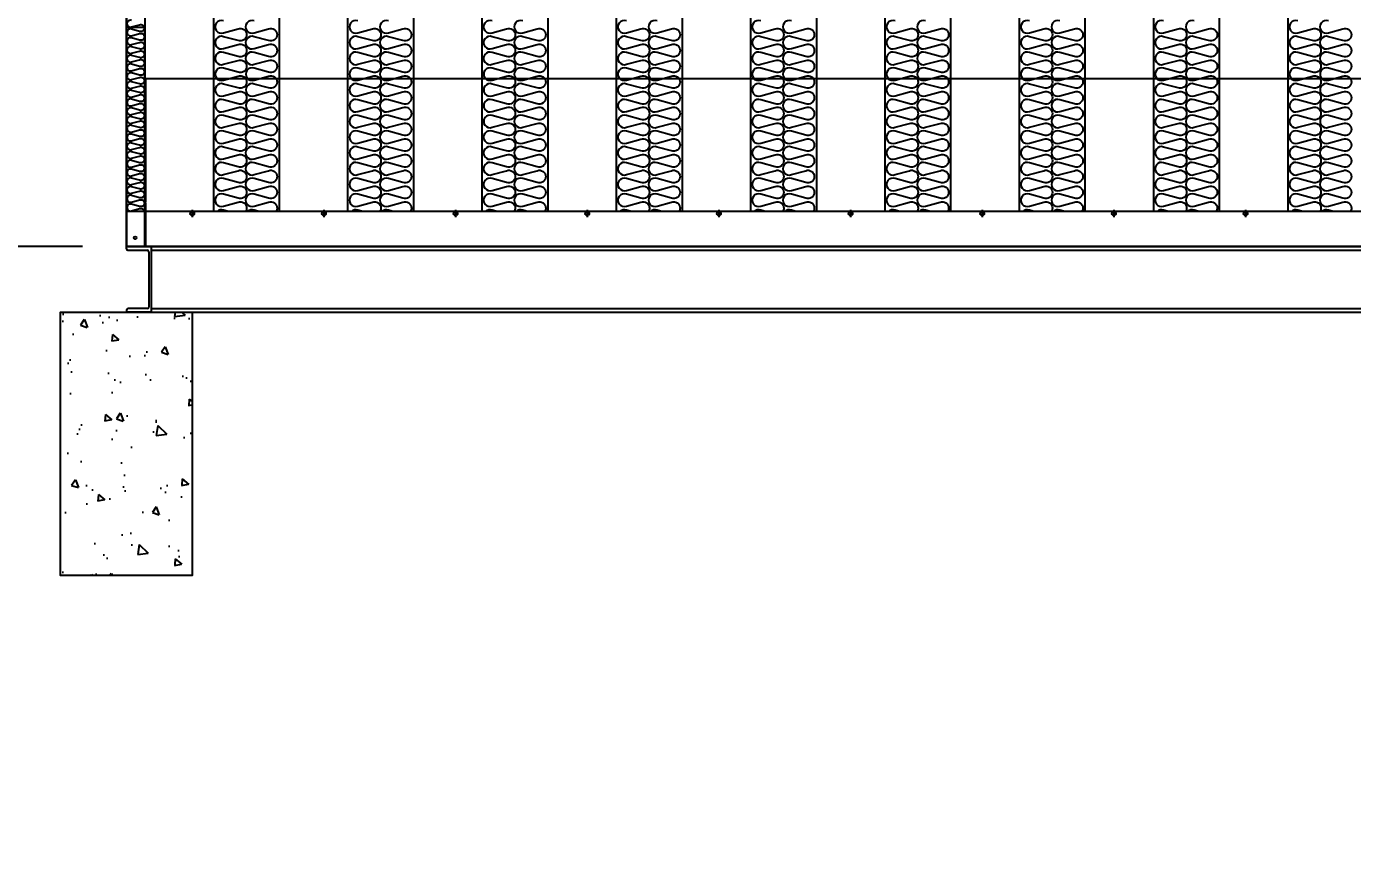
# Model space of a CAD drawing. Header units: millimetres. Extents: x 2711 to 34823, y 3042 to 25750.
# Drawn here: x 5895 to 8916, y 9459 to 11351 of the extents above; entities that cross this region are included whole.
import ezdxf

# ---------------------------------------------------------------- set-up
doc = ezdxf.new("R2010")
doc.units = ezdxf.units.MM
doc.linetypes.add('CENTER', pattern=[2, 1.25, -0.25, 0.25, -0.25])
doc.linetypes.add('HIDDEN', pattern=[0.375, 0.25, -0.125])
for name, color, linetype in [('center', 1, 'CENTER'), ('SMS', 220, 'Continuous'), ('냉각탑', 4, 'Continuous'), ('냉각탑_dim', 1, 'Continuous'), ('냉각탑_찬넬방진', 1, 'Continuous')]:
    doc.layers.add(name, color=color, linetype=linetype)
doc.styles.add('HY울릉도L', font='')
doc.styles.get('HY울릉도L').set_extended_font_data('HY울릉도L')
doc.dimstyles.new('성지DIM', dxfattribs={"dimtxt": 3.5, "dimasz": 3, "dimexe": 1, "dimexo": 2.5, "dimgap": 2, "dimtad": 1, "dimdec": 0, "dimzin": 3, "dimdsep": 46, "dimtxsty": 'HY울릉도L', "dimblk": 'ARCHTICK', "dimcen": -2, "dimclrd": 256, "dimclre": 256, "dimclrt": 7, "dimadec": 0, "dimazin": 0, "dimtfac": 1, "dimtdec": 0, "dimtofl": 0, "dimtmove": 0, "dimatfit": 3, "dimfxl": 1, "dimtolj": 1, "dimtzin": 0, "dimlwe": -1, "dimarcsym": 0})

# ---------------------------------------------------------------- blocks, each defined once
blk = doc.blocks.new('*D567')
at = {"layer": 'Defpoints', "color": 0, "transparency": 16777216}
for p in [(6122.6, 14449.4), (5477.8, 10849.4), (6122.6, 10849.4)]:
    blk.add_point(p, dxfattribs=at)
at = {"layer": '냉각탑_dim', "transparency": 16777216}
for p, q in [((6022.6, 14449.4), (5437.8, 14449.4)), ((6022.6, 10849.4), (5437.8, 10849.4))]:
    blk.add_line(p, q, dxfattribs=at)
at = {"layer": '냉각탑_dim', "lineweight": -2, "transparency": 16777216}
blk.add_line((5477.8, 14329.4), (5477.8, 10969.4), dxfattribs=at)
at = {"layer": '냉각탑_dim', "transparency": 16777216}
for points in [[(5457.8, 14329.4), (5497.8, 14329.4), (5477.8, 14449.4)], [(5457.8, 10969.4), (5497.8, 10969.4), (5477.8, 10849.4)]]:
    blk.add_solid(points, dxfattribs=at)
at = {"layer": '냉각탑_dim', "color": 7, "transparency": 16777216, "insert": (5327.8, 12649.4), "char_height": 140, "attachment_point": 5, "rotation": 90, "style": 'HY울릉도L'}
blk.add_mtext('\\A1;3600', dxfattribs=at)
blk = doc.blocks.new('*D569')
at = {"layer": 'Defpoints', "color": 0, "transparency": 16777216}
for p in [(5972.6, 10699.4), (5477.8, 10099.4), (5968.8, 10099.4)]:
    blk.add_point(p, dxfattribs=at)
at = {"layer": '냉각탑_dim', "transparency": 16777216}
for p, q in [((5872.6, 10699.4), (5437.8, 10699.4)), ((5868.8, 10099.4), (5437.8, 10099.4))]:
    blk.add_line(p, q, dxfattribs=at)
at = {"layer": '냉각탑_dim', "lineweight": -2, "transparency": 16777216}
for p, q in [((5477.8, 10579.4), (5477.8, 10219.4)), ((5477.8, 10099.4), (5477.8, 9459.4))]:
    blk.add_line(p, q, dxfattribs=at)
at = {"layer": '냉각탑_dim', "transparency": 16777216}
for points in [[(5457.8, 10579.4), (5497.8, 10579.4), (5477.8, 10699.4)], [(5457.8, 10219.4), (5497.8, 10219.4), (5477.8, 10099.4)]]:
    blk.add_solid(points, dxfattribs=at)
at = {"layer": '냉각탑_dim', "color": 7, "transparency": 16777216, "insert": (5327.8, 9719.4), "char_height": 140, "attachment_point": 5, "rotation": 90, "style": 'HY울릉도L'}
blk.add_mtext('\\A1;600', dxfattribs=at)
blk = doc.blocks.new('*D570')
at = {"layer": 'Defpoints', "color": 0, "transparency": 16777216}
for p in [(5477.8, 10849.4), (6122.6, 10849.4), (5972.6, 10699.4)]:
    blk.add_point(p, dxfattribs=at)
at = {"layer": '냉각탑_dim', "lineweight": -2, "transparency": 16777216}
for p, q in [((5477.8, 10969.4), (5477.8, 11089.4)), ((5477.8, 10579.4), (5477.8, 10459.4))]:
    blk.add_line(p, q, dxfattribs=at)
at = {"layer": '냉각탑_dim', "transparency": 16777216}
for p, q in [((6022.6, 10849.4), (5437.8, 10849.4)), ((5872.6, 10699.4), (5437.8, 10699.4))]:
    blk.add_line(p, q, dxfattribs=at)
for points in [[(5457.8, 10969.4), (5497.8, 10969.4), (5477.8, 10849.4)], [(5457.8, 10579.4), (5497.8, 10579.4), (5477.8, 10699.4)]]:
    blk.add_solid(points, dxfattribs=at)
at = {"layer": '냉각탑_dim', "color": 7, "transparency": 16777216, "insert": (5327.8, 10774.4), "char_height": 140, "attachment_point": 5, "rotation": 90, "style": 'HY울릉도L'}
blk.add_mtext('\\A1;150', dxfattribs=at)
blk = doc.blocks.new('*D571')
at = {"layer": 'Defpoints', "color": 0, "transparency": 16777216}
for p in [(4451.4, 14449.4), (6122.6, 14449.4), (5972.6, 10099.4)]:
    blk.add_point(p, dxfattribs=at)
at = {"layer": '냉각탑_dim', "transparency": 16777216}
for p, q in [((6022.6, 14449.4), (4411.4, 14449.4)), ((5872.6, 10099.4), (4411.4, 10099.4))]:
    blk.add_line(p, q, dxfattribs=at)
at = {"layer": '냉각탑_dim', "lineweight": -2, "transparency": 16777216}
blk.add_line((4451.4, 10219.4), (4451.4, 14329.4), dxfattribs=at)
at = {"layer": '냉각탑_dim', "transparency": 16777216}
for points in [[(4431.4, 14329.4), (4471.4, 14329.4), (4451.4, 14449.4)], [(4431.4, 10219.4), (4471.4, 10219.4), (4451.4, 10099.4)]]:
    blk.add_solid(points, dxfattribs=at)
at = {"layer": '냉각탑_dim', "color": 7, "transparency": 16777216, "insert": (4301.4, 12274.4), "char_height": 140, "attachment_point": 5, "rotation": 90, "style": 'HY울릉도L'}
blk.add_mtext('\\A1;4350', dxfattribs=at)
blk = doc.blocks.new('3')
for p, q in [((6122.6, 14449.4), (6122.6, 10849.4)), ((6122.6, 10849.4), (6122.6, 11349.4)), ((6122.6, 11349.4), (6164.6, 11349.4)), ((6122.6, 11349.4), (6122.6, 11051.4)), ((6164.6, 10849.4), (6164.6, 11349.4)), ((6166.6, 10951.4), (6166.6, 11232.4)), ((6166.6, 11232.4), (10322.6, 11232.4)), ((6166.6, 10849.4), (6166.6, 10949.4)), ((10322.6, 10849.4), (6122.6, 10849.4)), ((6164.6, 10849.4), (6122.6, 10849.4)), ((6164.6, 10849.4), (6122.6, 10849.4)), ((6122.6, 10849.4), (8877.6, 10849.4)), ((7321.6, 10849.4), (6166.6, 10849.4)), ((10322.6, 10849.4), (6166.6, 10849.4)), ((8221.6, 10849.4), (7323.6, 10849.4)), ((10322.6, 10849.4), (8223.6, 10849.4))]:
    blk.add_line(p, q)
at = {"color": 7}
for p, q in [((6122.6, 14449.4), (6122.6, 10849.4)), ((6164.6, 14449.4), (6164.6, 10929.4)), ((6320.6, 14407.4), (6320.6, 10929.4)), ((6470.6, 14407.4), (6470.6, 10929.4)), ((6626.6, 14407.4), (6626.6, 10929.4)), ((6776.6, 14407.4), (6776.6, 10929.4)), ((6932.6, 14407.4), (6932.6, 10929.4)), ((7082.6, 14407.4), (7082.6, 10929.4)), ((7238.6, 14407.4), (7238.6, 10929.4)), ((7388.6, 14407.4), (7388.6, 10929.4)), ((7544.6, 14407.4), (7544.6, 10929.4)), ((7694.6, 14407.4), (7694.6, 10929.4)), ((7850.6, 14407.4), (7850.6, 10929.4)), ((8000.6, 14407.4), (8000.6, 10929.4)), ((8156.6, 14407.4), (8156.6, 10929.4)), ((8306.6, 14407.4), (8306.6, 10929.4)), ((8462.6, 14407.4), (8462.6, 10929.4)), ((8612.6, 14407.4), (8612.6, 10929.4)), ((8768.6, 14407.4), (8768.6, 10929.4)), ((10322.6, 10929.4), (6122.6, 10929.4)), ((6122.6, 10849.4), (8877.6, 10849.4))]:
    blk.add_line(p, q, dxfattribs=at)
at = {"ltscale": 500, "elevation": 0}
blk.add_lwpolyline([(6122.6, 14449.4), (10322.6, 14449.4), (10322.6, 10849.4), (6122.6, 10849.4)], close=True, dxfattribs=at)
for centre, radius in [((6272.6, 10924.4), 4.5), ((6572.6, 10924.4), 4.5), ((6872.6, 10924.4), 4.5), ((7172.6, 10924.4), 4.5), ((7472.6, 10924.4), 4.5), ((7772.6, 10924.4), 4.5), ((8072.6, 10924.4), 4.5), ((8372.6, 10924.4), 4.5), ((8672.6, 10924.4), 4.5), ((6142.6, 10869.4), 3)]:
    blk.add_circle(centre, radius)
at = {"layer": 'center'}
for p, q in [((6272.6, 10932.9), (6272.6, 10915.9)), ((6572.6, 10932.9), (6572.6, 10915.9)), ((6872.6, 10932.9), (6872.6, 10915.9)), ((7172.6, 10932.9), (7172.6, 10915.9)), ((7472.6, 10932.9), (7472.6, 10915.9)), ((7772.6, 10932.9), (7772.6, 10915.9)), ((8072.6, 10932.9), (8072.6, 10915.9)), ((8372.6, 10932.9), (8372.6, 10915.9)), ((8672.6, 10932.9), (8672.6, 10915.9))]:
    blk.add_line(p, q, dxfattribs=at)
at = {"layer": 'SMS', "color": 5, "elevation": 0}
for points in [[(6344, 11363.3, 1.449198), (6344, 11336.4), (6376.9, 11345.3, -0.524856), (6396.4, 11331.9, -0.524856), (6376.9, 11318.5), (6344, 11327.4, 1.449198), (6344, 11300.5), (6376.9, 11309.4, -0.524856), (6396.4, 11296, -0.524856), (6376.9, 11282.6), (6344, 11291.5, 1.449198), (6344, 11264.6), (6376.9, 11273.5, -0.524856), (6396.4, 11260.1, -0.524856), (6376.9, 11246.6), (6344, 11255.5, 1.449198), (6344, 11228.7), (6376.9, 11237.6, -0.524856), (6396.4, 11224.2, -0.524856), (6376.9, 11210.7), (6344, 11219.6, 1.449198), (6344, 11192.8), (6376.9, 11201.7, -0.524856), (6396.4, 11188.3, -0.524856), (6376.9, 11174.8), (6344, 11183.7, 1.449198), (6344, 11156.9), (6376.9, 11165.8, -0.524856), (6396.4, 11152.3, -0.524856), (6376.9, 11138.9), (6344, 11147.8, 1.449198), (6344, 11121), (6376.9, 11129.9, -0.524856), (6396.4, 11116.4, -0.524856), (6376.9, 11103), (6344, 11111.9, 1.449198), (6344, 11085), (6376.9, 11094, -0.524856), (6396.4, 11080.5, -0.524856), (6376.9, 11067.1), (6344, 11076, 1.449198), (6344, 11049.1), (6376.9, 11058, -0.524856), (6396.4, 11044.6, -0.524856), (6376.9, 11031.2), (6344, 11040.1, 1.449198), (6344, 11013.2), (6376.9, 11022.1, -0.524856), (6396.4, 11008.7, -0.524856), (6376.9, 10995.3), (6344, 11004.2, 1.449198), (6344, 10977.3), (6376.9, 10986.2, -0.524856), (6396.4, 10972.8, -0.524856), (6376.9, 10959.4), (6344, 10968.3, 1.449198), (6344, 10941.4), (6376.9, 10950.3, -0.524856), (6396.4, 10936.9, -0.1385), (6394.3, 10929.4, -0.1385)], [(6413.7, 11363.3, 1.449198), (6413.7, 11336.4), (6446.5, 11345.3, -0.524856), (6466, 11331.9, -0.524856), (6446.5, 11318.5), (6413.7, 11327.4, 1.449198), (6413.7, 11300.5), (6446.5, 11309.4, -0.524856), (6466, 11296, -0.524856), (6446.5, 11282.6), (6413.7, 11291.5, 1.449198), (6413.7, 11264.6), (6446.5, 11273.5, -0.524856), (6466, 11260.1, -0.524856), (6446.5, 11246.6), (6413.7, 11255.5, 1.449198), (6413.7, 11228.7), (6446.5, 11237.6, -0.524856), (6466, 11224.2, -0.524856), (6446.5, 11210.7), (6413.7, 11219.6, 1.449198), (6413.7, 11192.8), (6446.5, 11201.7, -0.524856), (6466, 11188.3, -0.524856), (6446.5, 11174.8), (6413.7, 11183.7, 1.449198), (6413.7, 11156.9), (6446.5, 11165.8, -0.524856), (6466, 11152.3, -0.524856), (6446.5, 11138.9), (6413.7, 11147.8, 1.449198), (6413.7, 11121), (6446.5, 11129.9, -0.524856), (6466, 11116.4, -0.524856), (6446.5, 11103), (6413.7, 11111.9, 1.449198), (6413.7, 11085), (6446.5, 11094, -0.524856), (6466, 11080.5, -0.524856), (6446.5, 11067.1), (6413.7, 11076, 1.449198), (6413.7, 11049.1), (6446.5, 11058, -0.524856), (6466, 11044.6, -0.524856), (6446.5, 11031.2), (6413.7, 11040.1, 1.449198), (6413.7, 11013.2), (6446.5, 11022.1, -0.524856), (6466, 11008.7, -0.524856), (6446.5, 10995.3), (6413.7, 11004.2, 1.449198), (6413.7, 10977.3), (6446.5, 10986.2, -0.524856), (6466, 10972.8, -0.524856), (6446.5, 10959.4), (6413.7, 10968.3, 1.449198), (6413.7, 10941.4), (6446.5, 10950.3, -0.524856), (6466, 10936.9, -0.1385), (6463.9, 10929.4, -0.1385)], [(6650, 11363.3, 1.449198), (6650, 11336.4), (6682.9, 11345.3, -0.524856), (6702.4, 11331.9, -0.524856), (6682.9, 11318.5), (6650, 11327.4, 1.449198), (6650, 11300.5), (6682.9, 11309.4, -0.524856), (6702.4, 11296, -0.524856), (6682.9, 11282.6), (6650, 11291.5, 1.449198), (6650, 11264.6), (6682.9, 11273.5, -0.524856), (6702.4, 11260.1, -0.524856), (6682.9, 11246.6), (6650, 11255.5, 1.449198), (6650, 11228.7), (6682.9, 11237.6, -0.524856), (6702.4, 11224.2, -0.524856), (6682.9, 11210.7), (6650, 11219.6, 1.449198), (6650, 11192.8), (6682.9, 11201.7, -0.524856), (6702.4, 11188.3, -0.524856), (6682.9, 11174.8), (6650, 11183.7, 1.449198), (6650, 11156.9), (6682.9, 11165.8, -0.524856), (6702.4, 11152.3, -0.524856), (6682.9, 11138.9), (6650, 11147.8, 1.449198), (6650, 11121), (6682.9, 11129.9, -0.524856), (6702.4, 11116.4, -0.524856), (6682.9, 11103), (6650, 11111.9, 1.449198), (6650, 11085), (6682.9, 11094, -0.524856), (6702.4, 11080.5, -0.524856), (6682.9, 11067.1), (6650, 11076, 1.449198), (6650, 11049.1), (6682.9, 11058, -0.524856), (6702.4, 11044.6, -0.524856), (6682.9, 11031.2), (6650, 11040.1, 1.449198), (6650, 11013.2), (6682.9, 11022.1, -0.524856), (6702.4, 11008.7, -0.524856), (6682.9, 10995.3), (6650, 11004.2, 1.449198), (6650, 10977.3), (6682.9, 10986.2, -0.524856), (6702.4, 10972.8, -0.524856), (6682.9, 10959.4), (6650, 10968.3, 1.449198), (6650, 10941.4), (6682.9, 10950.3, -0.524856), (6702.4, 10936.9, -0.1385), (6700.3, 10929.4, -0.1385)], [(6719.7, 11363.3, 1.449198), (6719.7, 11336.4), (6752.5, 11345.3, -0.524856), (6772, 11331.9, -0.524856), (6752.5, 11318.5), (6719.7, 11327.4, 1.449198), (6719.7, 11300.5), (6752.5, 11309.4, -0.524856), (6772, 11296, -0.524856), (6752.5, 11282.6), (6719.7, 11291.5, 1.449198), (6719.7, 11264.6), (6752.5, 11273.5, -0.524856), (6772, 11260.1, -0.524856), (6752.5, 11246.6), (6719.7, 11255.5, 1.449198), (6719.7, 11228.7), (6752.5, 11237.6, -0.524856), (6772, 11224.2, -0.524856), (6752.5, 11210.7), (6719.7, 11219.6, 1.449198), (6719.7, 11192.8), (6752.5, 11201.7, -0.524856), (6772, 11188.3, -0.524856), (6752.5, 11174.8), (6719.7, 11183.7, 1.449198), (6719.7, 11156.9), (6752.5, 11165.8, -0.524856), (6772, 11152.3, -0.524856), (6752.5, 11138.9), (6719.7, 11147.8, 1.449198), (6719.7, 11121), (6752.5, 11129.9, -0.524856), (6772, 11116.4, -0.524856), (6752.5, 11103), (6719.7, 11111.9, 1.449198), (6719.7, 11085), (6752.5, 11094, -0.524856), (6772, 11080.5, -0.524856), (6752.5, 11067.1), (6719.7, 11076, 1.449198), (6719.7, 11049.1), (6752.5, 11058, -0.524856), (6772, 11044.6, -0.524856), (6752.5, 11031.2), (6719.7, 11040.1, 1.449198), (6719.7, 11013.2), (6752.5, 11022.1, -0.524856), (6772, 11008.7, -0.524856), (6752.5, 10995.3), (6719.7, 11004.2, 1.449198), (6719.7, 10977.3), (6752.5, 10986.2, -0.524856), (6772, 10972.8, -0.524856), (6752.5, 10959.4), (6719.7, 10968.3, 1.449198), (6719.7, 10941.4), (6752.5, 10950.3, -0.524856), (6772, 10936.9, -0.1385), (6769.9, 10929.4, -0.1385)], [(6956, 11363.3, 1.449198), (6956, 11336.4), (6988.9, 11345.3, -0.524856), (7008.4, 11331.9, -0.524856), (6988.9, 11318.5), (6956, 11327.4, 1.449198), (6956, 11300.5), (6988.9, 11309.4, -0.524856), (7008.4, 11296, -0.524856), (6988.9, 11282.6), (6956, 11291.5, 1.449198), (6956, 11264.6), (6988.9, 11273.5, -0.524856), (7008.4, 11260.1, -0.524856), (6988.9, 11246.6), (6956, 11255.5, 1.449198), (6956, 11228.7), (6988.9, 11237.6, -0.524856), (7008.4, 11224.2, -0.524856), (6988.9, 11210.7), (6956, 11219.6, 1.449198), (6956, 11192.8), (6988.9, 11201.7, -0.524856), (7008.4, 11188.3, -0.524856), (6988.9, 11174.8), (6956, 11183.7, 1.449198), (6956, 11156.9), (6988.9, 11165.8, -0.524856), (7008.4, 11152.3, -0.524856), (6988.9, 11138.9), (6956, 11147.8, 1.449198), (6956, 11121), (6988.9, 11129.9, -0.524856), (7008.4, 11116.4, -0.524856), (6988.9, 11103), (6956, 11111.9, 1.449198), (6956, 11085), (6988.9, 11094, -0.524856), (7008.4, 11080.5, -0.524856), (6988.9, 11067.1), (6956, 11076, 1.449198), (6956, 11049.1), (6988.9, 11058, -0.524856), (7008.4, 11044.6, -0.524856), (6988.9, 11031.2), (6956, 11040.1, 1.449198), (6956, 11013.2), (6988.9, 11022.1, -0.524856), (7008.4, 11008.7, -0.524856), (6988.9, 10995.3), (6956, 11004.2, 1.449198), (6956, 10977.3), (6988.9, 10986.2, -0.524856), (7008.4, 10972.8, -0.524856), (6988.9, 10959.4), (6956, 10968.3, 1.449198), (6956, 10941.4), (6988.9, 10950.3, -0.524856), (7008.4, 10936.9, -0.1385), (7006.3, 10929.4, -0.1385)], [(7025.7, 11363.3, 1.449198), (7025.7, 11336.4), (7058.5, 11345.3, -0.524856), (7078, 11331.9, -0.524856), (7058.5, 11318.5), (7025.7, 11327.4, 1.449198), (7025.7, 11300.5), (7058.5, 11309.4, -0.524856), (7078, 11296, -0.524856), (7058.5, 11282.6), (7025.7, 11291.5, 1.449198), (7025.7, 11264.6), (7058.5, 11273.5, -0.524856), (7078, 11260.1, -0.524856), (7058.5, 11246.6), (7025.7, 11255.5, 1.449198), (7025.7, 11228.7), (7058.5, 11237.6, -0.524856), (7078, 11224.2, -0.524856), (7058.5, 11210.7), (7025.7, 11219.6, 1.449198), (7025.7, 11192.8), (7058.5, 11201.7, -0.524856), (7078, 11188.3, -0.524856), (7058.5, 11174.8), (7025.7, 11183.7, 1.449198), (7025.7, 11156.9), (7058.5, 11165.8, -0.524856), (7078, 11152.3, -0.524856), (7058.5, 11138.9), (7025.7, 11147.8, 1.449198), (7025.7, 11121), (7058.5, 11129.9, -0.524856), (7078, 11116.4, -0.524856), (7058.5, 11103), (7025.7, 11111.9, 1.449198), (7025.7, 11085), (7058.5, 11094, -0.524856), (7078, 11080.5, -0.524856), (7058.5, 11067.1), (7025.7, 11076, 1.449198), (7025.7, 11049.1), (7058.5, 11058, -0.524856), (7078, 11044.6, -0.524856), (7058.5, 11031.2), (7025.7, 11040.1, 1.449198), (7025.7, 11013.2), (7058.5, 11022.1, -0.524856), (7078, 11008.7, -0.524856), (7058.5, 10995.3), (7025.7, 11004.2, 1.449198), (7025.7, 10977.3), (7058.5, 10986.2, -0.524856), (7078, 10972.8, -0.524856), (7058.5, 10959.4), (7025.7, 10968.3, 1.449198), (7025.7, 10941.4), (7058.5, 10950.3, -0.524856), (7078, 10936.9, -0.1385), (7075.9, 10929.4, -0.1385)], [(7262, 11363.3, 1.449198), (7262, 11336.4), (7294.9, 11345.3, -0.524856), (7314.4, 11331.9, -0.524856), (7294.9, 11318.5), (7262, 11327.4, 1.449198), (7262, 11300.5), (7294.9, 11309.4, -0.524856), (7314.4, 11296, -0.524856), (7294.9, 11282.6), (7262, 11291.5, 1.449198), (7262, 11264.6), (7294.9, 11273.5, -0.524856), (7314.4, 11260.1, -0.524856), (7294.9, 11246.6), (7262, 11255.5, 1.449198), (7262, 11228.7), (7294.9, 11237.6, -0.524856), (7314.4, 11224.2, -0.524856), (7294.9, 11210.7), (7262, 11219.6, 1.449198), (7262, 11192.8), (7294.9, 11201.7, -0.524856), (7314.4, 11188.3, -0.524856), (7294.9, 11174.8), (7262, 11183.7, 1.449198), (7262, 11156.9), (7294.9, 11165.8, -0.524856), (7314.4, 11152.3, -0.524856), (7294.9, 11138.9), (7262, 11147.8, 1.449198), (7262, 11121), (7294.9, 11129.9, -0.524856), (7314.4, 11116.4, -0.524856), (7294.9, 11103), (7262, 11111.9, 1.449198), (7262, 11085), (7294.9, 11094, -0.524856), (7314.4, 11080.5, -0.524856), (7294.9, 11067.1), (7262, 11076, 1.449198), (7262, 11049.1), (7294.9, 11058, -0.524856), (7314.4, 11044.6, -0.524856), (7294.9, 11031.2), (7262, 11040.1, 1.449198), (7262, 11013.2), (7294.9, 11022.1, -0.524856), (7314.4, 11008.7, -0.524856), (7294.9, 10995.3), (7262, 11004.2, 1.449198), (7262, 10977.3), (7294.9, 10986.2, -0.524856), (7314.4, 10972.8, -0.524856), (7294.9, 10959.4), (7262, 10968.3, 1.449198), (7262, 10941.4), (7294.9, 10950.3, -0.524856), (7314.4, 10936.9, -0.1385), (7312.3, 10929.4, -0.1385)], [(7331.7, 11363.3, 1.449198), (7331.7, 11336.4), (7364.5, 11345.3, -0.524856), (7384, 11331.9, -0.524856), (7364.5, 11318.5), (7331.7, 11327.4, 1.449198), (7331.7, 11300.5), (7364.5, 11309.4, -0.524856), (7384, 11296, -0.524856), (7364.5, 11282.6), (7331.7, 11291.5, 1.449198), (7331.7, 11264.6), (7364.5, 11273.5, -0.524856), (7384, 11260.1, -0.524856), (7364.5, 11246.6), (7331.7, 11255.5, 1.449198), (7331.7, 11228.7), (7364.5, 11237.6, -0.524856), (7384, 11224.2, -0.524856), (7364.5, 11210.7), (7331.7, 11219.6, 1.449198), (7331.7, 11192.8), (7364.5, 11201.7, -0.524856), (7384, 11188.3, -0.524856), (7364.5, 11174.8), (7331.7, 11183.7, 1.449198), (7331.7, 11156.9), (7364.5, 11165.8, -0.524856), (7384, 11152.3, -0.524856), (7364.5, 11138.9), (7331.7, 11147.8, 1.449198), (7331.7, 11121), (7364.5, 11129.9, -0.524856), (7384, 11116.4, -0.524856), (7364.5, 11103), (7331.7, 11111.9, 1.449198), (7331.7, 11085), (7364.5, 11094, -0.524856), (7384, 11080.5, -0.524856), (7364.5, 11067.1), (7331.7, 11076, 1.449198), (7331.7, 11049.1), (7364.5, 11058, -0.524856), (7384, 11044.6, -0.524856), (7364.5, 11031.2), (7331.7, 11040.1, 1.449198), (7331.7, 11013.2), (7364.5, 11022.1, -0.524856), (7384, 11008.7, -0.524856), (7364.5, 10995.3), (7331.7, 11004.2, 1.449198), (7331.7, 10977.3), (7364.5, 10986.2, -0.524856), (7384, 10972.8, -0.524856), (7364.5, 10959.4), (7331.7, 10968.3, 1.449198), (7331.7, 10941.4), (7364.5, 10950.3, -0.524856), (7384, 10936.9, -0.1385), (7381.9, 10929.4, -0.1385)], [(7568, 11363.3, 1.449198), (7568, 11336.4), (7600.9, 11345.3, -0.524856), (7620.4, 11331.9, -0.524856), (7600.9, 11318.5), (7568, 11327.4, 1.449198), (7568, 11300.5), (7600.9, 11309.4, -0.524856), (7620.4, 11296, -0.524856), (7600.9, 11282.6), (7568, 11291.5, 1.449198), (7568, 11264.6), (7600.9, 11273.5, -0.524856), (7620.4, 11260.1, -0.524856), (7600.9, 11246.6), (7568, 11255.5, 1.449198), (7568, 11228.7), (7600.9, 11237.6, -0.524856), (7620.4, 11224.2, -0.524856), (7600.9, 11210.7), (7568, 11219.6, 1.449198), (7568, 11192.8), (7600.9, 11201.7, -0.524856), (7620.4, 11188.3, -0.524856), (7600.9, 11174.8), (7568, 11183.7, 1.449198), (7568, 11156.9), (7600.9, 11165.8, -0.524856), (7620.4, 11152.3, -0.524856), (7600.9, 11138.9), (7568, 11147.8, 1.449198), (7568, 11121), (7600.9, 11129.9, -0.524856), (7620.4, 11116.4, -0.524856), (7600.9, 11103), (7568, 11111.9, 1.449198), (7568, 11085), (7600.9, 11094, -0.524856), (7620.4, 11080.5, -0.524856), (7600.9, 11067.1), (7568, 11076, 1.449198), (7568, 11049.1), (7600.9, 11058, -0.524856), (7620.4, 11044.6, -0.524856), (7600.9, 11031.2), (7568, 11040.1, 1.449198), (7568, 11013.2), (7600.9, 11022.1, -0.524856), (7620.4, 11008.7, -0.524856), (7600.9, 10995.3), (7568, 11004.2, 1.449198), (7568, 10977.3), (7600.9, 10986.2, -0.524856), (7620.4, 10972.8, -0.524856), (7600.9, 10959.4), (7568, 10968.3, 1.449198), (7568, 10941.4), (7600.9, 10950.3, -0.524856), (7620.4, 10936.9, -0.1385), (7618.3, 10929.4, -0.1385)], [(7637.7, 11363.3, 1.449198), (7637.7, 11336.4), (7670.5, 11345.3, -0.524856), (7690, 11331.9, -0.524856), (7670.5, 11318.5), (7637.7, 11327.4, 1.449198), (7637.7, 11300.5), (7670.5, 11309.4, -0.524856), (7690, 11296, -0.524856), (7670.5, 11282.6), (7637.7, 11291.5, 1.449198), (7637.7, 11264.6), (7670.5, 11273.5, -0.524856), (7690, 11260.1, -0.524856), (7670.5, 11246.6), (7637.7, 11255.5, 1.449198), (7637.7, 11228.7), (7670.5, 11237.6, -0.524856), (7690, 11224.2, -0.524856), (7670.5, 11210.7), (7637.7, 11219.6, 1.449198), (7637.7, 11192.8), (7670.5, 11201.7, -0.524856), (7690, 11188.3, -0.524856), (7670.5, 11174.8), (7637.7, 11183.7, 1.449198), (7637.7, 11156.9), (7670.5, 11165.8, -0.524856), (7690, 11152.3, -0.524856), (7670.5, 11138.9), (7637.7, 11147.8, 1.449198), (7637.7, 11121), (7670.5, 11129.9, -0.524856), (7690, 11116.4, -0.524856), (7670.5, 11103), (7637.7, 11111.9, 1.449198), (7637.7, 11085), (7670.5, 11094, -0.524856), (7690, 11080.5, -0.524856), (7670.5, 11067.1), (7637.7, 11076, 1.449198), (7637.7, 11049.1), (7670.5, 11058, -0.524856), (7690, 11044.6, -0.524856), (7670.5, 11031.2), (7637.7, 11040.1, 1.449198), (7637.7, 11013.2), (7670.5, 11022.1, -0.524856), (7690, 11008.7, -0.524856), (7670.5, 10995.3), (7637.7, 11004.2, 1.449198), (7637.7, 10977.3), (7670.5, 10986.2, -0.524856), (7690, 10972.8, -0.524856), (7670.5, 10959.4), (7637.7, 10968.3, 1.449198), (7637.7, 10941.4), (7670.5, 10950.3, -0.524856), (7690, 10936.9, -0.1385), (7687.9, 10929.4, -0.1385)], [(7874, 11363.3, 1.449198), (7874, 11336.4), (7906.9, 11345.3, -0.524856), (7926.4, 11331.9, -0.524856), (7906.9, 11318.5), (7874, 11327.4, 1.449198), (7874, 11300.5), (7906.9, 11309.4, -0.524856), (7926.4, 11296, -0.524856), (7906.9, 11282.6), (7874, 11291.5, 1.449198), (7874, 11264.6), (7906.9, 11273.5, -0.524856), (7926.4, 11260.1, -0.524856), (7906.9, 11246.6), (7874, 11255.5, 1.449198), (7874, 11228.7), (7906.9, 11237.6, -0.524856), (7926.4, 11224.2, -0.524856), (7906.9, 11210.7), (7874, 11219.6, 1.449198), (7874, 11192.8), (7906.9, 11201.7, -0.524856), (7926.4, 11188.3, -0.524856), (7906.9, 11174.8), (7874, 11183.7, 1.449198), (7874, 11156.9), (7906.9, 11165.8, -0.524856), (7926.4, 11152.3, -0.524856), (7906.9, 11138.9), (7874, 11147.8, 1.449198), (7874, 11121), (7906.9, 11129.9, -0.524856), (7926.4, 11116.4, -0.524856), (7906.9, 11103), (7874, 11111.9, 1.449198), (7874, 11085), (7906.9, 11094, -0.524856), (7926.4, 11080.5, -0.524856), (7906.9, 11067.1), (7874, 11076, 1.449198), (7874, 11049.1), (7906.9, 11058, -0.524856), (7926.4, 11044.6, -0.524856), (7906.9, 11031.2), (7874, 11040.1, 1.449198), (7874, 11013.2), (7906.9, 11022.1, -0.524856), (7926.4, 11008.7, -0.524856), (7906.9, 10995.3), (7874, 11004.2, 1.449198), (7874, 10977.3), (7906.9, 10986.2, -0.524856), (7926.4, 10972.8, -0.524856), (7906.9, 10959.4), (7874, 10968.3, 1.449198), (7874, 10941.4), (7906.9, 10950.3, -0.524856), (7926.4, 10936.9, -0.1385), (7924.3, 10929.4, -0.1385)], [(7943.7, 11363.3, 1.449198), (7943.7, 11336.4), (7976.5, 11345.3, -0.524856), (7996, 11331.9, -0.524856), (7976.5, 11318.5), (7943.7, 11327.4, 1.449198), (7943.7, 11300.5), (7976.5, 11309.4, -0.524856), (7996, 11296, -0.524856), (7976.5, 11282.6), (7943.7, 11291.5, 1.449198), (7943.7, 11264.6), (7976.5, 11273.5, -0.524856), (7996, 11260.1, -0.524856), (7976.5, 11246.6), (7943.7, 11255.5, 1.449198), (7943.7, 11228.7), (7976.5, 11237.6, -0.524856), (7996, 11224.2, -0.524856), (7976.5, 11210.7), (7943.7, 11219.6, 1.449198), (7943.7, 11192.8), (7976.5, 11201.7, -0.524856), (7996, 11188.3, -0.524856), (7976.5, 11174.8), (7943.7, 11183.7, 1.449198), (7943.7, 11156.9), (7976.5, 11165.8, -0.524856), (7996, 11152.3, -0.524856), (7976.5, 11138.9), (7943.7, 11147.8, 1.449198), (7943.7, 11121), (7976.5, 11129.9, -0.524856), (7996, 11116.4, -0.524856), (7976.5, 11103), (7943.7, 11111.9, 1.449198), (7943.7, 11085), (7976.5, 11094, -0.524856), (7996, 11080.5, -0.524856), (7976.5, 11067.1), (7943.7, 11076, 1.449198), (7943.7, 11049.1), (7976.5, 11058, -0.524856), (7996, 11044.6, -0.524856), (7976.5, 11031.2), (7943.7, 11040.1, 1.449198), (7943.7, 11013.2), (7976.5, 11022.1, -0.524856), (7996, 11008.7, -0.524856), (7976.5, 10995.3), (7943.7, 11004.2, 1.449198), (7943.7, 10977.3), (7976.5, 10986.2, -0.524856), (7996, 10972.8, -0.524856), (7976.5, 10959.4), (7943.7, 10968.3, 1.449198), (7943.7, 10941.4), (7976.5, 10950.3, -0.524856), (7996, 10936.9, -0.1385), (7993.9, 10929.4, -0.1385)], [(8180, 11363.3, 1.449198), (8180, 11336.4), (8212.9, 11345.3, -0.524856), (8232.4, 11331.9, -0.524856), (8212.9, 11318.5), (8180, 11327.4, 1.449198), (8180, 11300.5), (8212.9, 11309.4, -0.524856), (8232.4, 11296, -0.524856), (8212.9, 11282.6), (8180, 11291.5, 1.449198), (8180, 11264.6), (8212.9, 11273.5, -0.524856), (8232.4, 11260.1, -0.524856), (8212.9, 11246.6), (8180, 11255.5, 1.449198), (8180, 11228.7), (8212.9, 11237.6, -0.524856), (8232.4, 11224.2, -0.524856), (8212.9, 11210.7), (8180, 11219.6, 1.449198), (8180, 11192.8), (8212.9, 11201.7, -0.524856), (8232.4, 11188.3, -0.524856), (8212.9, 11174.8), (8180, 11183.7, 1.449198), (8180, 11156.9), (8212.9, 11165.8, -0.524856), (8232.4, 11152.3, -0.524856), (8212.9, 11138.9), (8180, 11147.8, 1.449198), (8180, 11121), (8212.9, 11129.9, -0.524856), (8232.4, 11116.4, -0.524856), (8212.9, 11103), (8180, 11111.9, 1.449198), (8180, 11085), (8212.9, 11094, -0.524856), (8232.4, 11080.5, -0.524856), (8212.9, 11067.1), (8180, 11076, 1.449198), (8180, 11049.1), (8212.9, 11058, -0.524856), (8232.4, 11044.6, -0.524856), (8212.9, 11031.2), (8180, 11040.1, 1.449198), (8180, 11013.2), (8212.9, 11022.1, -0.524856), (8232.4, 11008.7, -0.524856), (8212.9, 10995.3), (8180, 11004.2, 1.449198), (8180, 10977.3), (8212.9, 10986.2, -0.524856), (8232.4, 10972.8, -0.524856), (8212.9, 10959.4), (8180, 10968.3, 1.449198), (8180, 10941.4), (8212.9, 10950.3, -0.524856), (8232.4, 10936.9, -0.1385), (8230.3, 10929.4, -0.1385)], [(8249.7, 11363.3, 1.449198), (8249.7, 11336.4), (8282.5, 11345.3, -0.524856), (8302, 11331.9, -0.524856), (8282.5, 11318.5), (8249.7, 11327.4, 1.449198), (8249.7, 11300.5), (8282.5, 11309.4, -0.524856), (8302, 11296, -0.524856), (8282.5, 11282.6), (8249.7, 11291.5, 1.449198), (8249.7, 11264.6), (8282.5, 11273.5, -0.524856), (8302, 11260.1, -0.524856), (8282.5, 11246.6), (8249.7, 11255.5, 1.449198), (8249.7, 11228.7), (8282.5, 11237.6, -0.524856), (8302, 11224.2, -0.524856), (8282.5, 11210.7), (8249.7, 11219.6, 1.449198), (8249.7, 11192.8), (8282.5, 11201.7, -0.524856), (8302, 11188.3, -0.524856), (8282.5, 11174.8), (8249.7, 11183.7, 1.449198), (8249.7, 11156.9), (8282.5, 11165.8, -0.524856), (8302, 11152.3, -0.524856), (8282.5, 11138.9), (8249.7, 11147.8, 1.449198), (8249.7, 11121), (8282.5, 11129.9, -0.524856), (8302, 11116.4, -0.524856), (8282.5, 11103), (8249.7, 11111.9, 1.449198), (8249.7, 11085), (8282.5, 11094, -0.524856), (8302, 11080.5, -0.524856), (8282.5, 11067.1), (8249.7, 11076, 1.449198), (8249.7, 11049.1), (8282.5, 11058, -0.524856), (8302, 11044.6, -0.524856), (8282.5, 11031.2), (8249.7, 11040.1, 1.449198), (8249.7, 11013.2), (8282.5, 11022.1, -0.524856), (8302, 11008.7, -0.524856), (8282.5, 10995.3), (8249.7, 11004.2, 1.449198), (8249.7, 10977.3), (8282.5, 10986.2, -0.524856), (8302, 10972.8, -0.524856), (8282.5, 10959.4), (8249.7, 10968.3, 1.449198), (8249.7, 10941.4), (8282.5, 10950.3, -0.524856), (8302, 10936.9, -0.1385), (8299.9, 10929.4, -0.1385)], [(8486, 11363.3, 1.449198), (8486, 11336.4), (8518.9, 11345.3, -0.524856), (8538.4, 11331.9, -0.524856), (8518.9, 11318.5), (8486, 11327.4, 1.449198), (8486, 11300.5), (8518.9, 11309.4, -0.524856), (8538.4, 11296, -0.524856), (8518.9, 11282.6), (8486, 11291.5, 1.449198), (8486, 11264.6), (8518.9, 11273.5, -0.524856), (8538.4, 11260.1, -0.524856), (8518.9, 11246.6), (8486, 11255.5, 1.449198), (8486, 11228.7), (8518.9, 11237.6, -0.524856), (8538.4, 11224.2, -0.524856), (8518.9, 11210.7), (8486, 11219.6, 1.449198), (8486, 11192.8), (8518.9, 11201.7, -0.524856), (8538.4, 11188.3, -0.524856), (8518.9, 11174.8), (8486, 11183.7, 1.449198), (8486, 11156.9), (8518.9, 11165.8, -0.524856), (8538.4, 11152.3, -0.524856), (8518.9, 11138.9), (8486, 11147.8, 1.449198), (8486, 11121), (8518.9, 11129.9, -0.524856), (8538.4, 11116.4, -0.524856), (8518.9, 11103), (8486, 11111.9, 1.449198), (8486, 11085), (8518.9, 11094, -0.524856), (8538.4, 11080.5, -0.524856), (8518.9, 11067.1), (8486, 11076, 1.449198), (8486, 11049.1), (8518.9, 11058, -0.524856), (8538.4, 11044.6, -0.524856), (8518.9, 11031.2), (8486, 11040.1, 1.449198), (8486, 11013.2), (8518.9, 11022.1, -0.524856), (8538.4, 11008.7, -0.524856), (8518.9, 10995.3), (8486, 11004.2, 1.449198), (8486, 10977.3), (8518.9, 10986.2, -0.524856), (8538.4, 10972.8, -0.524856), (8518.9, 10959.4), (8486, 10968.3, 1.449198), (8486, 10941.4), (8518.9, 10950.3, -0.524856), (8538.4, 10936.9, -0.1385), (8536.3, 10929.4, -0.1385)], [(8555.7, 11363.3, 1.449198), (8555.7, 11336.4), (8588.5, 11345.3, -0.524856), (8608, 11331.9, -0.524856), (8588.5, 11318.5), (8555.7, 11327.4, 1.449198), (8555.7, 11300.5), (8588.5, 11309.4, -0.524856), (8608, 11296, -0.524856), (8588.5, 11282.6), (8555.7, 11291.5, 1.449198), (8555.7, 11264.6), (8588.5, 11273.5, -0.524856), (8608, 11260.1, -0.524856), (8588.5, 11246.6), (8555.7, 11255.5, 1.449198), (8555.7, 11228.7), (8588.5, 11237.6, -0.524856), (8608, 11224.2, -0.524856), (8588.5, 11210.7), (8555.7, 11219.6, 1.449198), (8555.7, 11192.8), (8588.5, 11201.7, -0.524856), (8608, 11188.3, -0.524856), (8588.5, 11174.8), (8555.7, 11183.7, 1.449198), (8555.7, 11156.9), (8588.5, 11165.8, -0.524856), (8608, 11152.3, -0.524856), (8588.5, 11138.9), (8555.7, 11147.8, 1.449198), (8555.7, 11121), (8588.5, 11129.9, -0.524856), (8608, 11116.4, -0.524856), (8588.5, 11103), (8555.7, 11111.9, 1.449198), (8555.7, 11085), (8588.5, 11094, -0.524856), (8608, 11080.5, -0.524856), (8588.5, 11067.1), (8555.7, 11076, 1.449198), (8555.7, 11049.1), (8588.5, 11058, -0.524856), (8608, 11044.6, -0.524856), (8588.5, 11031.2), (8555.7, 11040.1, 1.449198), (8555.7, 11013.2), (8588.5, 11022.1, -0.524856), (8608, 11008.7, -0.524856), (8588.5, 10995.3), (8555.7, 11004.2, 1.449198), (8555.7, 10977.3), (8588.5, 10986.2, -0.524856), (8608, 10972.8, -0.524856), (8588.5, 10959.4), (8555.7, 10968.3, 1.449198), (8555.7, 10941.4), (8588.5, 10950.3, -0.524856), (8608, 10936.9, -0.1385), (8605.9, 10929.4, -0.1385)], [(8792, 11363.3, 1.449198), (8792, 11336.4), (8824.9, 11345.3, -0.524856), (8844.4, 11331.9, -0.524856), (8824.9, 11318.5), (8792, 11327.4, 1.449198), (8792, 11300.5), (8824.9, 11309.4, -0.524856), (8844.4, 11296, -0.524856), (8824.9, 11282.6), (8792, 11291.5, 1.449198), (8792, 11264.6), (8824.9, 11273.5, -0.524856), (8844.4, 11260.1, -0.524856), (8824.9, 11246.6), (8792, 11255.5, 1.449198), (8792, 11228.7), (8824.9, 11237.6, -0.524856), (8844.4, 11224.2, -0.524856), (8824.9, 11210.7), (8792, 11219.6, 1.449198), (8792, 11192.8), (8824.9, 11201.7, -0.524856), (8844.4, 11188.3, -0.524856), (8824.9, 11174.8), (8792, 11183.7, 1.449198), (8792, 11156.9), (8824.9, 11165.8, -0.524856), (8844.4, 11152.3, -0.524856), (8824.9, 11138.9), (8792, 11147.8, 1.449198), (8792, 11121), (8824.9, 11129.9, -0.524856), (8844.4, 11116.4, -0.524856), (8824.9, 11103), (8792, 11111.9, 1.449198), (8792, 11085), (8824.9, 11094, -0.524856), (8844.4, 11080.5, -0.524856), (8824.9, 11067.1), (8792, 11076, 1.449198), (8792, 11049.1), (8824.9, 11058, -0.524856), (8844.4, 11044.6, -0.524856), (8824.9, 11031.2), (8792, 11040.1, 1.449198), (8792, 11013.2), (8824.9, 11022.1, -0.524856), (8844.4, 11008.7, -0.524856), (8824.9, 10995.3), (8792, 11004.2, 1.449198), (8792, 10977.3), (8824.9, 10986.2, -0.524856), (8844.4, 10972.8, -0.524856), (8824.9, 10959.4), (8792, 10968.3, 1.449198), (8792, 10941.4), (8824.9, 10950.3, -0.524856), (8844.4, 10936.9, -0.1385), (8842.3, 10929.4, -0.1385)], [(8861.7, 11363.3, 1.449198), (8861.7, 11336.4), (8894.5, 11345.3, -0.524856), (8914, 11331.9, -0.524856), (8894.5, 11318.5), (8861.7, 11327.4, 1.449198), (8861.7, 11300.5), (8894.5, 11309.4, -0.524856), (8914, 11296, -0.524856), (8894.5, 11282.6), (8861.7, 11291.5, 1.449198), (8861.7, 11264.6), (8894.5, 11273.5, -0.524856), (8914, 11260.1, -0.524856), (8894.5, 11246.6), (8861.7, 11255.5, 1.449198), (8861.7, 11228.7), (8894.5, 11237.6, -0.524856), (8914, 11224.2, -0.524856), (8894.5, 11210.7), (8861.7, 11219.6, 1.449198), (8861.7, 11192.8), (8894.5, 11201.7, -0.524856), (8914, 11188.3, -0.524856), (8894.5, 11174.8), (8861.7, 11183.7, 1.449198), (8861.7, 11156.9), (8894.5, 11165.8, -0.524856), (8914, 11152.3, -0.524856), (8894.5, 11138.9), (8861.7, 11147.8, 1.449198), (8861.7, 11121), (8894.5, 11129.9, -0.524856), (8914, 11116.4, -0.524856), (8894.5, 11103), (8861.7, 11111.9, 1.449198), (8861.7, 11085), (8894.5, 11094, -0.524856), (8914, 11080.5, -0.524856), (8894.5, 11067.1), (8861.7, 11076, 1.449198), (8861.7, 11049.1), (8894.5, 11058, -0.524856), (8914, 11044.6, -0.524856), (8894.5, 11031.2), (8861.7, 11040.1, 1.449198), (8861.7, 11013.2), (8894.5, 11022.1, -0.524856), (8914, 11008.7, -0.524856), (8894.5, 10995.3), (8861.7, 11004.2, 1.449198), (8861.7, 10977.3), (8894.5, 10986.2, -0.524856), (8914, 10972.8, -0.524856), (8894.5, 10959.4), (8861.7, 10968.3, 1.449198), (8861.7, 10941.4), (8894.5, 10950.3, -0.524856), (8914, 10936.9, -0.1385), (8911.9, 10929.4, -0.1385)], [(6134.3, 11364.5, 1.449198), (6134.3, 11349.6), (6152.6, 11354.5, -0.524856), (6163.4, 11347.1, -0.524856), (6152.6, 11339.6), (6134.3, 11344.6, 1.449198), (6134.3, 11329.7), (6152.6, 11334.6, -0.524856), (6163.4, 11327.1, -0.524856), (6152.6, 11319.7), (6134.3, 11324.6, 1.449198), (6134.3, 11309.7), (6152.6, 11314.6, -0.524856), (6163.4, 11307.2, -0.524856), (6152.6, 11299.7), (6134.3, 11304.7, 1.449198), (6134.3, 11289.8), (6152.6, 11294.7, -0.524856), (6163.4, 11287.2, -0.524856), (6152.6, 11279.8), (6134.3, 11284.7, 1.449198), (6134.3, 11269.8), (6152.6, 11274.7, -0.524856), (6163.4, 11267.3, -0.524856), (6152.6, 11259.8), (6134.3, 11264.8, 1.449198), (6134.3, 11249.9), (6152.6, 11254.8, -0.524856), (6163.4, 11247.3, -0.524856), (6152.6, 11239.9), (6134.3, 11244.8, 1.449198), (6134.3, 11229.9), (6152.6, 11234.8, -0.524856), (6163.4, 11227.4, -0.524856), (6152.6, 11219.9), (6134.3, 11224.9, 1.449198), (6134.3, 11210), (6152.6, 11214.9, -0.524856), (6163.4, 11207.4, -0.524856), (6152.6, 11200), (6134.3, 11204.9, 1.449198), (6134.3, 11190), (6152.6, 11194.9, -0.524856), (6163.4, 11187.5, -0.524856), (6152.6, 11180), (6134.3, 11185, 1.449198), (6134.3, 11170.1), (6152.6, 11175, -0.524856), (6163.4, 11167.5, -0.524856), (6152.6, 11160.1), (6134.3, 11165, 1.449198), (6134.3, 11150.1), (6152.6, 11155, -0.524856), (6163.4, 11147.6, -0.524856), (6152.6, 11140.1), (6134.3, 11145.1, 1.449198), (6134.3, 11130.2), (6152.6, 11135.1, -0.524856), (6163.4, 11127.6, -0.524856), (6152.6, 11120.2), (6134.3, 11125.1, 1.449198), (6134.3, 11110.2), (6152.6, 11115.1, -0.524856), (6163.4, 11107.7, -0.524856), (6152.6, 11100.2), (6134.3, 11105.2, 1.449198), (6134.3, 11090.3), (6152.6, 11095.2, -0.524856), (6163.4, 11087.7, -0.524856), (6152.6, 11080.3), (6134.3, 11085.2, 1.449198), (6134.3, 11070.3), (6152.6, 11075.2, -0.524856), (6163.4, 11067.8, -0.524856), (6152.6, 11060.3), (6134.3, 11065.3, 1.449198), (6134.3, 11050.4), (6152.6, 11055.3, -0.524856), (6163.4, 11047.8, -0.524856), (6152.6, 11040.4), (6134.3, 11045.3, 1.449198), (6134.3, 11030.4), (6152.6, 11035.3, -0.524856), (6163.4, 11027.9, -0.524856), (6152.6, 11020.4), (6134.3, 11025.4, 1.449198), (6134.3, 11010.5), (6152.6, 11015.4, -0.524856), (6163.4, 11007.9, -0.524856), (6152.6, 11000.5), (6134.3, 11005.4, 1.449198), (6134.3, 10990.5), (6152.6, 10995.4, -0.524856), (6163.4, 10988, -0.524856), (6152.6, 10980.5), (6134.3, 10985.5, 1.449198), (6134.3, 10970.6), (6152.6, 10975.5, -0.524856), (6163.4, 10968, -0.417249), (6155.3, 10960.1)], [(6123.8, 10976, 0.446849), (6134.3, 10970.6), (6152.6, 10975.5, -0.524856), (6163.4, 10968, -0.524856), (6152.6, 10960.6), (6134.3, 10965.5, 1.449198), (6134.3, 10950.6), (6152.6, 10955.5, -0.524856), (6163.4, 10948.1, -0.524856), (6152.6, 10940.6), (6134.3, 10945.6, 1.449198), (6134.3, 10930.7), (6152.6, 10935.6, -0.476486), (6163.3, 10929.4, -0.476486)], [(6355.1, 10929.4), (6344, 10932.4, 0.287554), (6329.1, 10929.4)], [(6424.7, 10929.4), (6413.7, 10932.4, 0.287554), (6398.7, 10929.4)], [(6661.1, 10929.4), (6650, 10932.4, 0.287554), (6635.1, 10929.4)], [(6730.7, 10929.4), (6719.7, 10932.4, 0.287554), (6704.7, 10929.4)], [(6967.1, 10929.4), (6956, 10932.4, 0.287554), (6941.1, 10929.4)], [(7036.7, 10929.4), (7025.7, 10932.4, 0.287554), (7010.7, 10929.4)], [(7273.1, 10929.4), (7262, 10932.4, 0.287554), (7247.1, 10929.4)], [(7342.7, 10929.4), (7331.7, 10932.4, 0.287554), (7316.7, 10929.4)], [(7579.1, 10929.4), (7568, 10932.4, 0.287554), (7553.1, 10929.4)], [(7648.7, 10929.4), (7637.7, 10932.4, 0.287554), (7622.7, 10929.4)], [(7885.1, 10929.4), (7874, 10932.4, 0.287554), (7859.1, 10929.4)], [(7954.7, 10929.4), (7943.7, 10932.4, 0.287554), (7928.7, 10929.4)], [(8191.1, 10929.4), (8180, 10932.4, 0.287554), (8165.1, 10929.4)], [(8260.7, 10929.4), (8249.7, 10932.4, 0.287554), (8234.7, 10929.4)], [(8497.1, 10929.4), (8486, 10932.4, 0.287554), (8471.1, 10929.4)], [(8566.7, 10929.4), (8555.7, 10932.4, 0.287554), (8540.7, 10929.4)], [(8803.1, 10929.4), (8792, 10932.4, 0.287554), (8777.1, 10929.4)], [(8872.7, 10929.4), (8861.7, 10932.4, 0.287554), (8846.7, 10929.4)]]:
    blk.add_lwpolyline(points, format="xyb", dxfattribs=at)
at = {"layer": '냉각탑', "color": 6, "linetype": 'HIDDEN'}
for p, q in [((6504.8, 10849.4), (6122.6, 10849.4)), ((8102.6, 10849.4), (7442.5, 10849.4)), ((8077.2, 10849.4), (7467.9, 10849.4))]:
    blk.add_line(p, q, dxfattribs=at)
at = {"layer": '냉각탑_찬넬방진', "ltscale": 150}
for p, q in [((6122.6, 10844.3), (6122.6, 10849.4)), ((6122.6, 10844.3), (6122.6, 10849.4)), ((6122.6, 10849.4), (6179, 10849.4)), ((6122.6, 10844.3), (6122.6, 10849.4)), ((6122.6, 10849.4), (6179, 10849.4)), ((6122.6, 10849.4), (6179, 10849.4)), ((6122.6, 10844.3), (6122.6, 10849.4)), ((6122.6, 10849.4), (6179, 10849.4)), ((6179, 10849.4), (6179, 10699.4)), ((6125.9, 10840.9), (6170, 10840.9)), ((6125.9, 10840.9), (6170, 10840.9)), ((6125.9, 10840.9), (6170, 10840.9)), ((6125.9, 10840.9), (6170, 10840.9)), ((6173.4, 10837.5), (6173.4, 10711.2)), ((6122.6, 10704.4), (6122.6, 10699.4)), ((6179, 10699.4), (6122.6, 10699.4)), ((6170, 10707.8), (6125.9, 10707.8))]:
    blk.add_line(p, q, dxfattribs=at)
at = {"layer": '냉각탑_찬넬방진', "ltscale": 30}
for p, q in [((6122.6, 10849.4), (9422.6, 10849.4)), ((6122.6, 10849.4), (9422.6, 10849.4)), ((6179, 10840.9), (10266.1, 10840.9)), ((6479, 10840.9), (10266.1, 10840.9)), ((6122.6, 10704.4), (6122.6, 10699.4)), ((6122.6, 10699.4), (10266.1, 10699.4)), ((6122.6, 10699.4), (10266.1, 10699.4)), ((6179, 10707.8), (10266.1, 10707.8))]:
    blk.add_line(p, q, dxfattribs=at)
at = {"layer": '냉각탑_찬넬방진', "linetype": 'HIDDEN'}
for q in [(6122.6, 10849.4), (6147.9, 10849.4)]:
    blk.add_line((7104.8, 10849.4), q, dxfattribs=at)
at = {"layer": '냉각탑_찬넬방진', "ltscale": 150}
for centre, start, end in [((6125.9, 10844.3), 180, 270), ((6125.9, 10844.3), 180, 270), ((6125.9, 10844.3), 180, 270), ((6125.9, 10844.3), 180, 270), ((6170, 10837.5), 0, 90), ((6170, 10837.5), 0, 90), ((6170, 10837.5), 0, 90), ((6170, 10837.5), 0, 90), ((6125.9, 10704.4), 90, 180), ((6170, 10711.2), 270, 0)]:
    blk.add_arc(centre, 3.39, start, end, dxfattribs=at)

msp = doc.modelspace()

# ---------------------------------------------------------------- hatches: boundary and pattern name
h = msp.add_hatch()
h.set_pattern_fill('AR-CONC', color=4, angle=-90)
h.set_pattern_definition([(320, (-196010.95, 345479.36), (-15.939086, -182.18467), [19.05, -209.55]), (265, (-196010.95, 345479.36), (191.056845, 35.24342), [15.24, -167.64058]), (10.451445, (-196012.28, 345464.17), (175.11775, -146.94125), [16.19001, -178.090245]), (316.1842, (-195960.15, 345479.36), (-42.04233, -271.07904), [28.575, -314.325]), (6.63556, (-195963.65, 345456.77), (247.42612, -237.40413), [24.28502, -267.1356]), (261.18415, (-195960.15, 345479.36), (247.42612, -237.40413), [22.85997, -251.45973]), (291, (-195972.85, 345453.96), (-102.2652, -151.61439), [19.05, -209.55]), (236, (-195972.85, 345453.96), (184.18797, -61.80203), [15.24, -167.64]), (341.451445, (-195981.37, 345441.32), (81.92277, -213.41642), [16.19001, -178.08994]), (307.5, (-196010.95, 345479.355), (84.555039, -3.088603), [0, -165.608, 0, -170.18, 0, -168.275]), (277.5, (-196010.95, 345479.355), (100.180575, -66.819663), [0, -97.028, 0, -161.798, 0, -64.135]), (237.5, (-196010.95, 345536), (-5.728744, -135.590595), [0, -63.5, 0, -198.12, 0, -262.89]), (227.5, (-196010.95, 345561.4), (25.42649, -148.12918), [0, -82.55, 0, -131.572, 0, -186.69])])
h.paths.add_polyline_path([(5972.6, 10699.5), (5972.6, 10099.5), (6272.6, 10099.3), (6272.6, 10699.3)])

# ---------------------------------------------------------------- linework, layer by layer
at = {"ltscale": 500, "elevation": 0}
msp.add_lwpolyline([(6272.6, 10699.4), (6272.6, 10099.4), (5972.6, 10099.4), (5972.6, 10699.4)], close=True, dxfattribs=at)

# ---------------------------------------------------------------- block references
msp.add_blockref('3', (0, 0))

# ---------------------------------------------------------------- dimensions: what is measured, and where the dimension line sits
at = {"layer": '냉각탑_dim'}
for base, p1, p2, picture, middle in [((4451.4, 14449.4), (5972.6, 10099.4), (6122.6, 14449.4), '*D571', (4301.4, 12274.4)), ((5477.8, 10849.4), (6122.6, 14449.4), (6122.6, 10849.4), '*D567', (5327.8, 12649.4))]:
    dim = msp.add_linear_dim(base=base, p1=p1, p2=p2, angle=90, dimstyle='성지DIM', override={"dimscale": 40, "dimsah": 1}, dxfattribs=at)
    dim.commit()
    dim.dimension.update_dxf_attribs({"geometry": picture, "text_midpoint": middle})
for base, p2, picture, middle in [((5477.8, 10849.4), (6122.6, 10849.4), '*D570', (5477.8, 10774.4)), ((5477.8, 10099.4), (5968.8, 10099.4), '*D569', (5477.8, 9719.4))]:
    dim = msp.add_linear_dim(base=base, p1=(5972.6, 10699.4), p2=p2, angle=90, dimstyle='성지DIM', override={"dimscale": 40, "dimsah": 1}, dxfattribs=at)
    dim.commit()
    dim.dimension.update_dxf_attribs({"geometry": picture, "text_midpoint": middle, "dimtype": 160})

doc.saveas('drawing.dxf')
